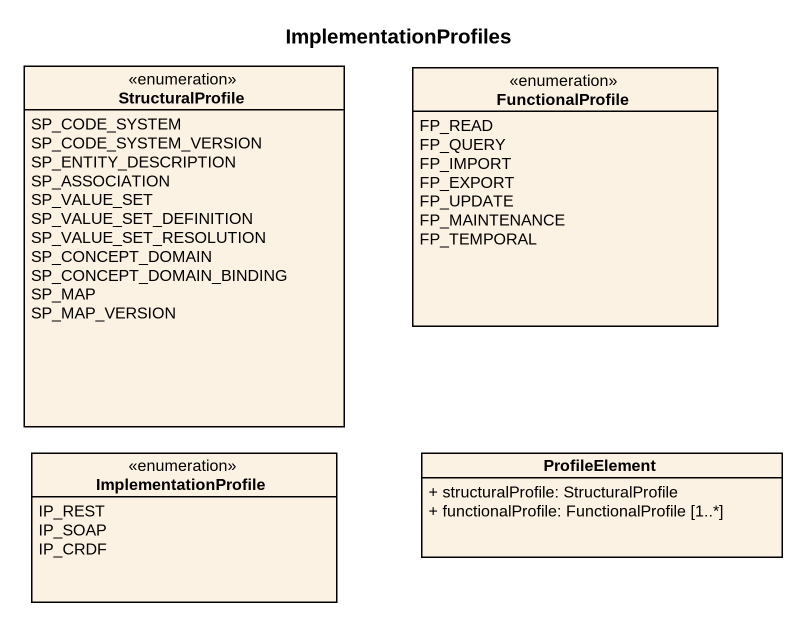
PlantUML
@startuml
title ImplementationProfiles
hide circle
hide empty members
skinparam classAttributeIconSize 0
enum StructuralProfile {
  SP_CODE_SYSTEM
  SP_CODE_SYSTEM_VERSION
  SP_ENTITY_DESCRIPTION
  SP_ASSOCIATION
  SP_VALUE_SET
  SP_VALUE_SET_DEFINITION
  SP_VALUE_SET_RESOLUTION
  SP_CONCEPT_DOMAIN
  SP_CONCEPT_DOMAIN_BINDING
  SP_MAP
  SP_MAP_VERSION
}
enum FunctionalProfile {
  FP_READ
  FP_QUERY
  FP_IMPORT
  FP_EXPORT
  FP_UPDATE
  FP_MAINTENANCE
  FP_TEMPORAL
}
enum ImplementationProfile {
  IP_REST
  IP_SOAP
  IP_CRDF
}
class ProfileElement {
  + structuralProfile: StructuralProfile
  + functionalProfile: FunctionalProfile [1..*]
}
@enduml
